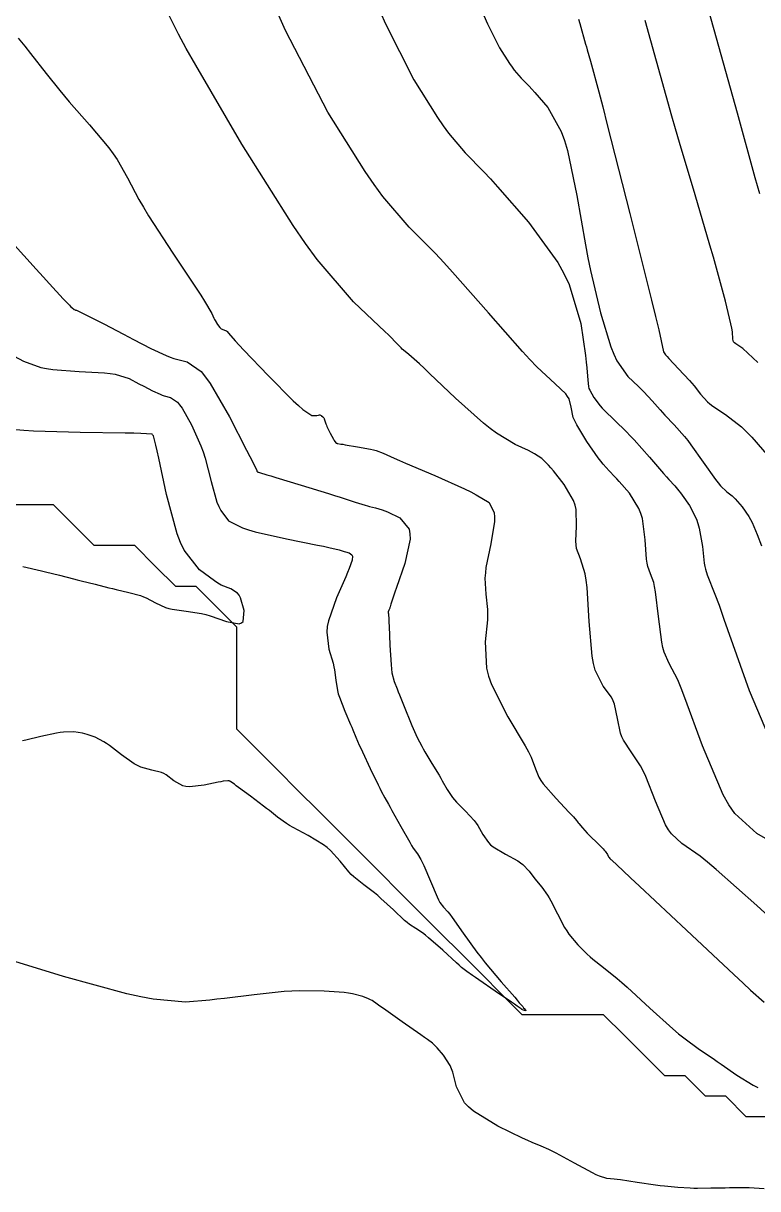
# Model space of a CAD drawing. Header units: metres. Extents: x 837475 to 838479, y 1189012 to 1191015.
# Drawn here: x 837673.6 to 837709.6, y 1189082.9 to 1189140.1 of the extents above; entities that cross this region are included whole.
import ezdxf

# ---------------------------------------------------------------- set-up
doc = ezdxf.new("R2010")
doc.units = ezdxf.units.M
doc.header["$LTSCALE"] = 0.3
for name, color, linetype in [('COTAS 10', 1, 'Continuous'), ('COTAS INT', 252, 'Continuous'), ('DRENAJE', 5, 'Continuous')]:
    doc.layers.add(name, color=color, linetype=linetype)

msp = doc.modelspace()

# ---------------------------------------------------------------- linework, layer by layer
at = {"layer": 'COTAS 10'}
for points, elevation in [([(837711.557, 1189094.98), (837709.562, 1189096.821), (837707.572, 1189098.578), (837707.146, 1189098.934), (837706.775, 1189099.235), (837705.889, 1189099.85), (837705.367, 1189100.32), (837705.225, 1189100.528), (837705.086, 1189100.77), (837704.595, 1189101.926), (837704.119, 1189103.136), (837703.989, 1189103.411), (837703.86, 1189103.661), (837703.4, 1189104.349), (837703.02, 1189104.914), (837702.941, 1189105.087), (837702.874, 1189105.266), (837702.727, 1189105.973), (837702.576, 1189106.675), (837702.507, 1189106.852), (837702.425, 1189107.021), (837702.03, 1189107.568), (837701.636, 1189108.355), (837701.555, 1189108.675), (837701.486, 1189109.04), (837701.34, 1189110.728), (837701.233, 1189112.403), (837701.19, 1189112.76), (837701.14, 1189113.071), (837700.912, 1189113.807), (837700.72, 1189114.316), (837700.693, 1189114.484), (837700.678, 1189114.663), (837700.721, 1189115.405), (837700.699, 1189116.215), (837700.644, 1189116.437), (837700.567, 1189116.657), (837700.112, 1189117.445), (837699.581, 1189118.115), (837699.457, 1189118.262), (837699.343, 1189118.391), (837699.012, 1189118.719), (837698.649, 1189118.957), (837698.514, 1189119.03), (837698.364, 1189119.107), (837697.699, 1189119.41), (837696.789, 1189119.956), (837696.484, 1189120.185), (837696.157, 1189120.448), (837694.785, 1189121.682), (837693.508, 1189122.895), (837693.241, 1189123.145), (837693.01, 1189123.357), (837692.489, 1189123.817), (837692.234, 1189124.027), (837692.172, 1189124.083), (837692.113, 1189124.138), (837691.932, 1189124.328), (837691.504, 1189124.759), (837691.29, 1189124.966), (837691.035, 1189125.21), (837689.769, 1189126.408), (837687.996, 1189128.471), (837687.422, 1189129.26), (837686.811, 1189130.144), (837684.303, 1189134.126), (837682.035, 1189137.998), (837681.575, 1189138.812), (837681.188, 1189139.515), (837680.399, 1189141.123)], 1630), ([(837709.614, 1189123.433), (837708.882, 1189124.108), (837708.533, 1189124.341), (837708.471, 1189124.394), (837708.424, 1189124.443), (837708.382, 1189124.578), (837708.361, 1189124.925), (837708.328, 1189125.107), (837708.283, 1189125.327), (837708.021, 1189126.432), (837707.586, 1189128.053), (837707.431, 1189128.597), (837707.263, 1189129.183), (837706.531, 1189131.646), (837705.765, 1189134.217), (837705.574, 1189134.872), (837705.392, 1189135.501), (837704.079, 1189140.195)], 1640)]:
    msp.add_lwpolyline(points, dxfattribs=dict(at, elevation=elevation))
at = {"layer": 'COTAS INT'}
for points, elevation in [([(837710.76, 1189099.65), (837709.566, 1189100.342), (837708.486, 1189101.314), (837708.194, 1189101.744), (837707.905, 1189102.245), (837706.889, 1189104.639), (837706.034, 1189106.993), (837705.847, 1189107.469), (837705.682, 1189107.869), (837705.266, 1189108.681), (837705.016, 1189109.223), (837704.957, 1189109.454), (837704.901, 1189109.72), (837704.733, 1189110.971), (837704.588, 1189112.193), (837704.546, 1189112.441), (837704.504, 1189112.65), (837704.346, 1189113.076), (837704.208, 1189113.434), (837704.178, 1189113.599), (837704.153, 1189113.794), (837704.09, 1189114.736), (837703.947, 1189115.774), (837703.871, 1189116.029), (837703.779, 1189116.27), (837703.313, 1189117.023), (837702.812, 1189117.592), (837702.698, 1189117.717), (837702.595, 1189117.828), (837702.313, 1189118.112), (837702.018, 1189118.449), (837701.906, 1189118.594), (837701.783, 1189118.761), (837701.23, 1189119.548), (837700.724, 1189120.373), (837700.631, 1189120.564), (837700.557, 1189120.738), (837700.458, 1189121.233), (837700.355, 1189121.644), (837700.28, 1189121.766), (837700.184, 1189121.891), (837699.667, 1189122.374), (837698.769, 1189123.218), (837698.433, 1189123.57), (837698.059, 1189123.974), (837696.393, 1189125.864), (837694.634, 1189127.862), (837694.202, 1189128.334), (837693.794, 1189128.771), (837692.515, 1189130.057), (837691.219, 1189131.566), (837690.798, 1189132.143), (837690.352, 1189132.79), (837688.517, 1189135.703), (837686.446, 1189139.693), (837685.85, 1189141.018)], 1632), ([(837690.9, 1189141.045), (837691.333, 1189140.051), (837692.731, 1189137.28), (837693.892, 1189135.436), (837694.175, 1189135.026), (837694.441, 1189134.661), (837695.262, 1189133.706), (837696.17, 1189132.777), (837696.491, 1189132.427), (837696.842, 1189132.038), (837698.361, 1189130.301), (837699.799, 1189128.327), (837700.098, 1189127.788), (837700.355, 1189127.252), (837700.925, 1189125.346), (837701.155, 1189123.773), (837701.197, 1189123.447), (837701.229, 1189123.169), (837701.267, 1189122.562), (837701.298, 1189122.25), (837701.326, 1189122.159), (837701.363, 1189122.064), (837701.564, 1189121.704), (837701.875, 1189121.307), (837701.981, 1189121.189), (837702.095, 1189121.069), (837702.577, 1189120.604), (837703.168, 1189120.029), (837703.35, 1189119.838), (837703.541, 1189119.633), (837704.3, 1189118.781), (837704.984, 1189117.993), (837705.128, 1189117.829), (837705.252, 1189117.688), (837705.535, 1189117.378), (837705.738, 1189117.134), (837705.812, 1189117.037), (837705.894, 1189116.926), (837706.251, 1189116.414), (837706.596, 1189115.742), (837706.67, 1189115.53), (837706.735, 1189115.306), (837706.89, 1189114.402), (837706.984, 1189113.594), (837707.01, 1189113.43), (837707.036, 1189113.292), (837707.132, 1189113.012), (837707.505, 1189112.078), (837707.706, 1189111.527), (837707.949, 1189110.85), (837709.183, 1189107.351), (837710.724, 1189103.721)], 1634), ([(837707.06, 1189141.134), (837707.451, 1189139.755), (837708.59, 1189135.661), (837709.463, 1189132.498), (837709.686, 1189131.706)], 1642), ([(837696.176, 1189140.439), (837696.357, 1189140.021), (837696.945, 1189138.857), (837697.433, 1189138.082), (837697.552, 1189137.91), (837697.664, 1189137.756), (837698.009, 1189137.355), (837698.39, 1189136.964), (837698.525, 1189136.817), (837698.673, 1189136.654), (837699.311, 1189135.924), (837699.968, 1189134.752), (837700.127, 1189134.31), (837700.277, 1189133.817), (837700.734, 1189131.612), (837701.15, 1189129.188), (837701.274, 1189128.557), (837701.401, 1189127.943), (837701.889, 1189125.869), (837702.407, 1189124.196), (837702.553, 1189123.834), (837702.701, 1189123.516), (837703.241, 1189122.733), (837703.755, 1189122.25), (837703.885, 1189122.12), (837704.01, 1189121.992), (837704.419, 1189121.546), (837704.813, 1189121.102), (837704.929, 1189120.976), (837705.048, 1189120.848), (837705.504, 1189120.373), (837706.016, 1189119.792), (837706.171, 1189119.598), (837706.331, 1189119.388), (837707.538, 1189117.696), (837707.667, 1189117.53), (837707.784, 1189117.389), (837708.094, 1189117.091), (837708.344, 1189116.898), (837708.423, 1189116.822), (837708.505, 1189116.738), (837708.837, 1189116.355), (837709.169, 1189115.876), (837709.252, 1189115.731), (837709.331, 1189115.58), (837709.582, 1189114.991), (837709.792, 1189114.443)], 1636), ([(837700.819, 1189140.254), (837700.88, 1189140.042), (837701.163, 1189139.03), (837701.202, 1189138.894), (837701.243, 1189138.753), (837701.409, 1189138.198), (837701.811, 1189136.694), (837702.002, 1189135.954), (837702.227, 1189135.074), (837703.327, 1189130.728), (837704.387, 1189126.489), (837704.588, 1189125.676), (837704.747, 1189125.02), (837704.987, 1189123.954), (837705.084, 1189123.798), (837705.155, 1189123.715), (837705.244, 1189123.615), (837705.722, 1189123.114), (837706.253, 1189122.551), (837706.375, 1189122.413), (837706.487, 1189122.282), (837706.802, 1189121.872), (837707.137, 1189121.5), (837707.262, 1189121.393), (837707.401, 1189121.285), (837708.016, 1189120.878), (837708.805, 1189120.269), (837709.052, 1189120.032), (837709.312, 1189119.766), (837710.358, 1189118.559)], 1638), ([(837673.328, 1189139.316), (837673.648, 1189138.928), (837673.937, 1189138.576), (837674.709, 1189137.596), (837675.376, 1189136.754), (837675.598, 1189136.488), (837675.835, 1189136.209), (837676.829, 1189135.082), (837677.782, 1189133.943), (837677.994, 1189133.654), (837678.184, 1189133.378), (837678.686, 1189132.479), (837679.245, 1189131.414), (837679.471, 1189131.032), (837679.729, 1189130.614), (837680.92, 1189128.789), (837682.06, 1189127.077), (837682.287, 1189126.729), (837682.475, 1189126.436), (837682.829, 1189125.832), (837682.933, 1189125.598), (837682.963, 1189125.538), (837682.993, 1189125.479), (837683.105, 1189125.285), (837683.222, 1189125.135), (837683.256, 1189125.104), (837683.289, 1189125.078), (837683.415, 1189125.025), (837683.529, 1189124.987), (837683.556, 1189124.971), (837683.579, 1189124.953), (837683.647, 1189124.867), (837683.977, 1189124.486), (837684.167, 1189124.281), (837684.4, 1189124.033), (837685.595, 1189122.782), (837686.82, 1189121.551), (837687.071, 1189121.316), (837687.285, 1189121.127), (837687.738, 1189120.827), (837687.913, 1189120.83), (837687.951, 1189120.832), (837687.984, 1189120.834), (837688.066, 1189120.846), (837688.112, 1189120.855), (837688.123, 1189120.856), (837688.132, 1189120.856), (837688.161, 1189120.851), (837688.191, 1189120.832), (837688.203, 1189120.824), (837688.215, 1189120.815), (837688.271, 1189120.771), (837688.325, 1189120.709), (837688.336, 1189120.688), (837688.346, 1189120.665), (837688.37, 1189120.571), (837688.419, 1189120.414), (837688.445, 1189120.353), (837688.476, 1189120.283), (837688.635, 1189119.966), (837688.798, 1189119.667), (837688.833, 1189119.609), (837688.863, 1189119.562), (837688.933, 1189119.48), (837688.968, 1189119.469), (837688.976, 1189119.466), (837688.983, 1189119.464), (837689.001, 1189119.458), (837689.157, 1189119.431), (837689.251, 1189119.416), (837689.366, 1189119.397), (837689.965, 1189119.301), (837690.611, 1189119.18), (837690.756, 1189119.146), (837690.887, 1189119.111), (837691.236, 1189118.985), (837691.778, 1189118.737), (837692.03, 1189118.627), (837692.326, 1189118.499), (837693.762, 1189117.883), (837695.221, 1189117.234), (837695.532, 1189117.084), (837695.801, 1189116.947), (837696.438, 1189116.559), (837696.675, 1189116.065), (837696.693, 1189115.861), (837696.69, 1189115.628), (837696.506, 1189114.542), (837696.276, 1189113.386), (837696.244, 1189113.11), (837696.226, 1189112.851), (837696.276, 1189112.074), (837696.355, 1189111.315), (837696.355, 1189111.069), (837696.346, 1189110.807), (837696.236, 1189109.728), (837696.304, 1189108.448), (837696.406, 1189108.058), (837696.545, 1189107.652), (837697.352, 1189106.06), (837698.194, 1189104.639), (837698.355, 1189104.342), (837698.486, 1189104.086), (837698.699, 1189103.506), (837698.861, 1189103.096), (837698.959, 1189102.947), (837699.081, 1189102.783), (837699.715, 1189102.06), (837700.346, 1189101.392), (837700.467, 1189101.262), (837700.565, 1189101.157), (837700.72, 1189100.975), (837700.765, 1189100.906), (837700.792, 1189100.871), (837700.826, 1189100.83), (837701.002, 1189100.624), (837701.245, 1189100.359), (837701.322, 1189100.28), (837701.402, 1189100.198), (837701.725, 1189099.883), (837702.017, 1189099.593), (837702.077, 1189099.527), (837702.129, 1189099.468), (837702.242, 1189099.306), (837702.292, 1189099.204), (837702.304, 1189099.182), (837702.315, 1189099.162), (837702.348, 1189099.115), (837702.376, 1189099.087), (837702.385, 1189099.079), (837702.393, 1189099.072), (837702.425, 1189099.047), (837703.009, 1189098.505), (837703.366, 1189098.171), (837703.808, 1189097.758), (837706.108, 1189095.602), (837708.429, 1189093.434), (837708.883, 1189093.013), (837709.256, 1189092.67), (837709.923, 1189092.076)], 1628), ([(837672.547, 1189129.849), (837674.213, 1189128.005), (837674.562, 1189127.621), (837674.862, 1189127.29), (837675.54, 1189126.552), (837675.841, 1189126.238), (837675.903, 1189126.176), (837675.957, 1189126.124), (837676.074, 1189126.024), (837676.128, 1189126), (837676.141, 1189125.995), (837676.154, 1189125.991), (837676.193, 1189125.985), (837676.419, 1189125.882), (837676.549, 1189125.817), (837676.708, 1189125.737), (837677.527, 1189125.314), (837678.494, 1189124.811), (837678.993, 1189124.552), (837679.829, 1189124.117), (837680.584, 1189123.764), (837680.78, 1189123.688), (837680.971, 1189123.621), (837681.611, 1189123.456), (837682.298, 1189122.979), (837682.518, 1189122.715), (837682.751, 1189122.394), (837683.7, 1189120.759), (837684.532, 1189119.136), (837684.692, 1189118.823), (837684.821, 1189118.568), (837685.031, 1189118.138), (837685.042, 1189118.1), (837685.045, 1189118.091), (837685.049, 1189118.083), (837685.063, 1189118.064), (837685.09, 1189118.051), (837685.101, 1189118.047), (837685.114, 1189118.044), (837685.173, 1189118.03), (837685.528, 1189117.927), (837685.727, 1189117.867), (837685.97, 1189117.794), (837687.211, 1189117.414), (837688.545, 1189117.002), (837688.847, 1189116.908), (837689.119, 1189116.823), (837689.859, 1189116.587), (837690.346, 1189116.436), (837690.46, 1189116.404), (837690.564, 1189116.376), (837690.863, 1189116.31), (837691.19, 1189116.212), (837691.311, 1189116.163), (837691.446, 1189116.105), (837692.045, 1189115.817), (837692.5, 1189115.261), (837692.544, 1189115.033), (837692.553, 1189114.773), (837692.289, 1189113.569), (837691.885, 1189112.406), (837691.804, 1189112.172), (837691.738, 1189111.976), (837691.612, 1189111.585), (837691.575, 1189111.454), (837691.565, 1189111.421), (837691.554, 1189111.389), (837691.514, 1189111.288), (837691.485, 1189111.204), (837691.481, 1189111.184), (837691.479, 1189111.164), (837691.486, 1189111.102), (837691.509, 1189110.835), (837691.518, 1189110.686), (837691.526, 1189110.505), (837691.563, 1189109.579), (837691.62, 1189108.613), (837691.641, 1189108.406), (837691.664, 1189108.224), (837691.766, 1189107.787), (837691.919, 1189107.425), (837691.974, 1189107.291), (837692.034, 1189107.142), (837692.297, 1189106.482), (837692.572, 1189105.801), (837692.639, 1189105.639), (837692.703, 1189105.489), (837692.903, 1189105.042), (837693.121, 1189104.621), (837693.196, 1189104.486), (837693.277, 1189104.344), (837693.622, 1189103.768), (837693.972, 1189103.193), (837694.056, 1189103.052), (837694.134, 1189102.918), (837694.372, 1189102.5), (837694.631, 1189102.112), (837694.723, 1189101.998), (837694.824, 1189101.881), (837695.264, 1189101.432), (837695.698, 1189100.972), (837695.796, 1189100.848), (837695.883, 1189100.726), (837696.118, 1189100.297), (837696.393, 1189099.893), (837696.505, 1189099.787), (837696.634, 1189099.683), (837697.23, 1189099.329), (837697.834, 1189098.995), (837697.967, 1189098.905), (837698.087, 1189098.815), (837698.395, 1189098.498), (837698.62, 1189098.187), (837698.686, 1189098.101), (837698.754, 1189098.015), (837699.014, 1189097.704), (837699.297, 1189097.316), (837699.379, 1189097.181), (837699.462, 1189097.034), (837699.779, 1189096.404), (837700.131, 1189095.74), (837700.237, 1189095.571), (837700.347, 1189095.41), (837700.776, 1189094.885), (837701.245, 1189094.423), (837701.38, 1189094.301), (837701.518, 1189094.183), (837702.035, 1189093.777), (837702.708, 1189093.236), (837702.944, 1189093.032), (837703.202, 1189092.805), (837704.312, 1189091.786), (837705.445, 1189090.762), (837705.717, 1189090.53), (837705.972, 1189090.321), (837706.742, 1189089.755), (837707.421, 1189089.308), (837707.618, 1189089.175), (837707.819, 1189089.037), (837708.578, 1189088.505), (837709.386, 1189088.004), (837709.618, 1189087.886)], 1626), ([(837672.89, 1189123.86), (837673.586, 1189123.488), (837674.441, 1189123.186), (837674.726, 1189123.127), (837675.033, 1189123.078), (837676.317, 1189122.992), (837677.559, 1189122.927), (837677.839, 1189122.892), (837678.091, 1189122.85), (837678.773, 1189122.637), (837679.253, 1189122.387), (837679.5, 1189122.259), (837679.915, 1189122.043), (837680.29, 1189121.868), (837680.387, 1189121.83), (837680.482, 1189121.797), (837680.799, 1189121.715), (837681.14, 1189121.478), (837681.249, 1189121.347), (837681.365, 1189121.188), (837681.836, 1189120.377), (837682.296, 1189119.345), (837682.405, 1189119.047), (837682.506, 1189118.743), (837682.803, 1189117.601), (837683.08, 1189116.588), (837683.169, 1189116.365), (837683.262, 1189116.168), (837683.643, 1189115.667), (837684.332, 1189115.327), (837684.621, 1189115.231), (837684.951, 1189115.134), (837686.498, 1189114.781), (837688.003, 1189114.481), (837688.307, 1189114.418), (837688.563, 1189114.365), (837689.08, 1189114.245), (837689.275, 1189114.185), (837689.327, 1189114.168), (837689.379, 1189114.152), (837689.561, 1189114.093), (837689.694, 1189114.004), (837689.714, 1189113.968), (837689.728, 1189113.927), (837689.718, 1189113.74), (837689.565, 1189113.324), (837689.489, 1189113.139), (837689.397, 1189112.924), (837688.94, 1189111.894), (837688.545, 1189110.76), (837688.492, 1189110.48), (837688.463, 1189110.214), (837688.561, 1189109.374), (837688.772, 1189108.688), (837688.813, 1189108.518), (837688.847, 1189108.358), (837688.911, 1189107.853), (837688.988, 1189107.35), (837689.031, 1189107.19), (837689.083, 1189107.021), (837689.348, 1189106.337), (837689.63, 1189105.691), (837689.693, 1189105.546), (837689.748, 1189105.415), (837689.892, 1189105.067), (837690.061, 1189104.678), (837690.132, 1189104.522), (837690.214, 1189104.345), (837690.596, 1189103.53), (837690.98, 1189102.731), (837691.062, 1189102.564), (837691.134, 1189102.42), (837691.307, 1189102.098), (837691.491, 1189101.779), (837691.57, 1189101.637), (837691.662, 1189101.472), (837692.095, 1189100.685), (837692.532, 1189099.909), (837692.626, 1189099.751), (837692.708, 1189099.617), (837692.908, 1189099.34), (837693.082, 1189099.064), (837693.148, 1189098.931), (837693.221, 1189098.773), (837693.552, 1189097.999), (837693.88, 1189097.237), (837693.953, 1189097.087), (837694.018, 1189096.963), (837694.184, 1189096.736), (837694.402, 1189096.507), (837694.499, 1189096.382), (837694.612, 1189096.231), (837695.153, 1189095.464), (837695.832, 1189094.524), (837696.032, 1189094.264), (837696.237, 1189094.004), (837697.023, 1189093.067), (837697.683, 1189092.312), (837697.809, 1189092.167), (837697.911, 1189092.05), (837698.076, 1189091.858), (837698.096, 1189091.832), (837698.107, 1189091.819), (837698.191, 1189091.729), (837698.238, 1189091.665), (837698.237, 1189091.657), (837698.231, 1189091.652), (837698.161, 1189091.668), (837698.07, 1189091.706), (837698.052, 1189091.714), (837698.036, 1189091.722), (837698.004, 1189091.743), (837697.8, 1189091.887), (837697.676, 1189091.972), (837697.524, 1189092.077), (837696.73, 1189092.617), (837695.917, 1189093.17), (837695.753, 1189093.282), (837695.614, 1189093.376), (837695.331, 1189093.57), (837695.082, 1189093.779), (837694.965, 1189093.883), (837694.827, 1189094.006), (837694.152, 1189094.619), (837693.455, 1189095.234), (837693.302, 1189095.36), (837693.168, 1189095.466), (837692.828, 1189095.686), (837692.523, 1189095.882), (837692.411, 1189095.973), (837692.286, 1189096.079), (837691.731, 1189096.594), (837691.122, 1189097.158), (837690.963, 1189097.296), (837690.807, 1189097.426), (837690.277, 1189097.827), (837689.794, 1189098.216), (837689.668, 1189098.338), (837689.545, 1189098.466), (837689.128, 1189098.981), (837688.645, 1189099.512), (837688.481, 1189099.65), (837688.304, 1189099.784), (837687.553, 1189100.236), (837686.814, 1189100.633), (837686.644, 1189100.733), (837686.49, 1189100.828), (837686.057, 1189101.136), (837685.65, 1189101.464), (837685.511, 1189101.572), (837685.36, 1189101.688), (837684.723, 1189102.169), (837684.142, 1189102.601), (837684.027, 1189102.685), (837683.933, 1189102.755), (837683.76, 1189102.882), (837683.71, 1189102.907), (837683.694, 1189102.912), (837683.676, 1189102.917), (837683.605, 1189102.93), (837683.38, 1189102.901), (837683.266, 1189102.88), (837683.131, 1189102.853), (837682.454, 1189102.707), (837681.726, 1189102.629), (837681.558, 1189102.645), (837681.404, 1189102.677), (837680.969, 1189102.927), (837680.595, 1189103.224), (837680.479, 1189103.286), (837680.358, 1189103.338), (837679.879, 1189103.451), (837679.34, 1189103.598), (837679.181, 1189103.671), (837679.019, 1189103.759), (837678.4, 1189104.195), (837677.809, 1189104.651), (837677.664, 1189104.751), (837677.527, 1189104.84), (837677.1, 1189105.069), (837676.714, 1189105.202), (837676.603, 1189105.231), (837676.49, 1189105.257), (837676.067, 1189105.321), (837675.554, 1189105.313), (837675.384, 1189105.293), (837675.203, 1189105.266), (837674.448, 1189105.103), (837673.711, 1189104.923), (837673.54, 1189104.884)], 1624), ([(837673.563, 1189113.435), (837674.473, 1189113.211), (837674.667, 1189113.164), (837675.354, 1189112.996), (837676.035, 1189112.828), (837676.224, 1189112.781), (837676.413, 1189112.733), (837677.1, 1189112.558), (837677.773, 1189112.39), (837677.954, 1189112.346), (837678.132, 1189112.304), (837678.757, 1189112.162), (837679.329, 1189112.002), (837679.474, 1189111.949), (837679.614, 1189111.891), (837680.071, 1189111.65), (837680.556, 1189111.424), (837680.713, 1189111.376), (837680.879, 1189111.334), (837681.562, 1189111.234), (837682.321, 1189111.123), (837682.535, 1189111.073), (837682.751, 1189111.015), (837683.547, 1189110.74), (837684.172, 1189110.622), (837684.28, 1189110.664), (837684.361, 1189110.738), (837684.416, 1189111.276), (837684.236, 1189111.894), (837684.169, 1189112.018), (837684.093, 1189112.122), (837683.755, 1189112.33), (837683.283, 1189112.521), (837683.123, 1189112.614), (837682.951, 1189112.725), (837682.222, 1189113.27), (837681.479, 1189114.236), (837681.298, 1189114.612), (837681.127, 1189115.034), (837680.597, 1189116.951), (837680.221, 1189118.745), (837680.146, 1189119.09), (837680.084, 1189119.369), (837679.969, 1189119.831), (837679.94, 1189119.863), (837679.932, 1189119.872), (837679.925, 1189119.881), (837679.902, 1189119.914), (837679.346, 1189119.947), (837679.003, 1189119.957), (837678.579, 1189119.966), (837676.364, 1189119.999), (837674.081, 1189120.063), (837673.614, 1189120.091), (837673.219, 1189120.124)], 1622), ([(837709.925, 1189082.933), (837709.192, 1189082.972), (837708.419, 1189082.969), (837708.213, 1189082.967), (837708.011, 1189082.965), (837707.31, 1189082.952), (837706.649, 1189082.947), (837706.472, 1189082.95), (837706.298, 1189082.954), (837705.693, 1189082.985), (837705.029, 1189083.049), (837704.819, 1189083.075), (837704.597, 1189083.104), (837703.699, 1189083.237), (837702.878, 1189083.361), (837702.705, 1189083.384), (837702.555, 1189083.403), (837702.209, 1189083.428), (837701.846, 1189083.54), (837701.685, 1189083.613), (837701.499, 1189083.703), (837700.61, 1189084.18), (837699.717, 1189084.669), (837699.529, 1189084.767), (837699.366, 1189084.849), (837698.988, 1189085.011), (837698.533, 1189085.197), (837698.321, 1189085.295), (837698.072, 1189085.412), (837696.859, 1189086.001), (837695.663, 1189086.732), (837695.423, 1189086.94), (837695.224, 1189087.149), (837694.835, 1189087.922), (837694.657, 1189088.639), (837694.591, 1189088.814), (837694.517, 1189088.978), (837694.186, 1189089.482), (837693.873, 1189089.838), (837693.811, 1189089.908), (837693.758, 1189089.966), (837693.653, 1189090.072), (837693.401, 1189090.248), (837693.256, 1189090.35), (837693.078, 1189090.475), (837692.162, 1189091.118), (837691.25, 1189091.759), (837691.075, 1189091.882), (837690.933, 1189091.982), (837690.699, 1189092.149), (837690.618, 1189092.19), (837690.572, 1189092.21), (837690.516, 1189092.234), (837690.232, 1189092.354), (837689.728, 1189092.483), (837689.535, 1189092.513), (837689.317, 1189092.541), (837688.337, 1189092.62), (837687.123, 1189092.63), (837686.757, 1189092.615), (837686.38, 1189092.591), (837684.912, 1189092.44), (837683.453, 1189092.259), (837683.08, 1189092.218), (837682.722, 1189092.179), (837681.541, 1189092.071), (837679.958, 1189092.214), (837679.346, 1189092.334), (837678.659, 1189092.489), (837675.549, 1189093.34), (837672.524, 1189094.263)], 1626)]:
    msp.add_lwpolyline(points, dxfattribs=dict(at, elevation=elevation))
at = {"layer": 'DRENAJE'}
msp.add_polyline3d([(837710.045, 1189086.461, 1626.01), (837709.045, 1189086.461, 1626.008), (837708.045, 1189087.46, 1626.006), (837707.046, 1189087.46, 1626.004), (837706.046, 1189088.46, 1626.002), (837705.046, 1189088.46, 1626), (837704.047, 1189089.46, 1625.997), (837703.047, 1189090.459, 1625.84), (837702.047, 1189091.459, 1625.392), (837701.048, 1189091.459, 1625.06), (837700.048, 1189091.459, 1624.729), (837699.048, 1189091.459, 1624.413), (837698.049, 1189091.459, 1624.232), (837697.049, 1189092.459, 1624.14), (837696.049, 1189093.458, 1624.094), (837695.05, 1189094.458, 1624.055), (837694.05, 1189095.457, 1624.033), (837693.05, 1189096.457, 1624.016), (837692.051, 1189097.457, 1624.012), (837691.051, 1189098.456, 1624.01), (837690.051, 1189099.456, 1624.007), (837689.052, 1189100.456, 1624.005), (837688.052, 1189101.455, 1624.002), (837687.052, 1189102.455, 1624), (837686.053, 1189103.455, 1623.997), (837685.053, 1189104.454, 1623.844), (837684.053, 1189105.454, 1623.416), (837684.053, 1189106.454, 1623.146), (837684.053, 1189107.453, 1622.877), (837684.053, 1189108.453, 1622.61), (837684.053, 1189109.453, 1622.353), (837684.053, 1189110.452, 1622.141), (837683.054, 1189111.452, 1622.023), (837682.054, 1189112.452, 1622.013), (837681.054, 1189112.452, 1622.008), (837680.055, 1189113.451, 1622.006), (837679.055, 1189114.451, 1622.003), (837678.055, 1189114.451, 1622.002), (837677.056, 1189114.451, 1622), (837676.056, 1189115.451, 1621.992), (837675.056, 1189116.45, 1621.772), (837674.057, 1189116.45, 1621.312), (837673.057, 1189116.45, 1620.807)], dxfattribs=at)

doc.saveas('drawing.dxf')
